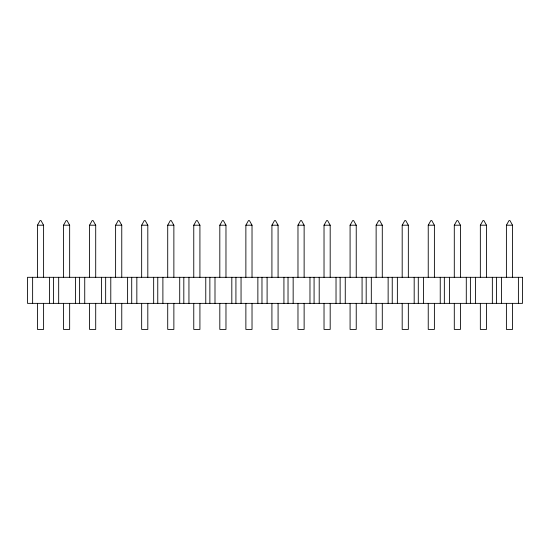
<?xml version="1.0" encoding="UTF-8"?>
<svg xmlns="http://www.w3.org/2000/svg" width="550" height="550" viewBox="0 0 550 550"><rect width="100%" height="100%" fill="white"/><g stroke="black" fill="none" stroke-linecap="round" stroke-linejoin="round"><path stroke-width="0.82" d="M37.448 277.31L37.448 225.204L40.054 220.584L40.996 220.584L43.601 225.204L43.601 277.31M63.504 277.31L63.504 225.204L66.11 220.584L67.052 220.584L69.657 225.204L69.657 277.31M89.554 277.31L89.554 225.204L92.159 220.584L93.101 220.584L95.707 225.204L95.707 277.31M115.61 277.31L115.61 225.204L118.216 220.584L119.157 220.584L121.763 225.204L121.763 277.31M141.659 277.31L141.659 225.204L144.265 220.584L145.207 220.584L147.812 225.204L147.812 277.31M167.716 277.31L167.716 225.204L170.314 220.584L171.263 220.584L173.869 225.204L173.869 277.31M193.765 277.31L193.765 225.204L196.371 220.584L197.312 220.584L199.918 225.204L199.918 277.31M219.814 277.31L219.814 225.204L222.42 220.584L223.369 220.584L225.974 225.204L225.974 277.31M245.871 277.31L245.871 225.204L248.476 220.584L249.418 220.584L252.024 225.204L252.024 277.31M271.92 277.31L271.92 225.204L274.526 220.584L275.474 220.584L278.08 225.204L278.08 277.31M297.976 277.31L297.976 225.204L300.582 220.584L301.524 220.584L304.129 225.204L304.129 277.31M324.026 277.31L324.026 225.204L326.631 220.584L327.58 220.584L330.186 225.204L330.186 277.31M350.082 277.31L350.082 225.204L352.688 220.584L353.629 220.584L356.235 225.204L356.235 277.31M376.131 277.31L376.131 225.204L378.737 220.584L379.686 220.584L382.284 225.204L382.284 277.31M402.188 277.31L402.188 225.204L404.793 220.584L405.735 220.584L408.341 225.204L408.341 277.31M428.237 277.31L428.237 225.204L430.842 220.584L431.784 220.584L434.39 225.204L434.39 277.31M454.293 277.31L454.293 225.204L456.899 220.584L457.841 220.584L460.446 225.204L460.446 277.31M480.342 277.31L480.342 225.204L482.948 220.584L483.89 220.584L486.496 225.204L486.496 277.31M506.399 277.31L506.399 225.204L509.004 220.584L509.946 220.584L512.552 225.204L512.552 277.31M37.448 225.204L43.601 225.204M63.504 225.204L69.657 225.204M89.554 225.204L95.707 225.204M115.61 225.204L121.763 225.204M141.659 225.204L147.812 225.204M167.716 225.204L173.869 225.204M193.765 225.204L199.918 225.204M219.814 225.204L225.974 225.204M245.871 225.204L252.024 225.204M271.92 225.204L278.08 225.204M297.976 225.204L304.129 225.204M324.026 225.204L330.186 225.204M350.082 225.204L356.235 225.204M376.131 225.204L382.284 225.204M402.188 225.204L408.341 225.204M428.237 225.204L434.39 225.204M454.293 225.204L460.446 225.204M480.342 225.204L486.496 225.204M506.399 225.204L512.552 225.204M518.396 277.31L518.396 303.359M512.552 303.359L512.552 329.416L506.399 329.416L506.399 303.359M501.572 277.31L501.572 303.359M496.451 277.31L496.451 303.359M492.346 277.31L492.346 303.359M486.496 303.359L486.496 329.416L480.342 329.416L480.342 303.359M475.523 277.31L475.523 303.359M470.394 277.31L470.394 303.359M466.29 277.31L466.29 303.359M460.446 303.359L460.446 329.416L454.293 329.416L454.293 303.359M449.474 277.31L449.474 303.359M444.345 277.31L444.345 303.359M440.241 277.31L440.241 303.359M434.39 303.359L434.39 329.416L428.237 329.416L428.237 303.359M423.418 277.31L423.418 303.359M418.289 277.31L418.289 303.359M414.184 277.31L414.184 303.359M408.341 303.359L408.341 329.416L402.188 329.416L402.188 303.359M397.368 277.31L397.368 303.359M392.239 277.31L392.239 303.359M388.135 277.31L388.135 303.359M382.284 303.359L382.284 329.416L376.131 329.416L376.131 303.359M371.312 277.31L371.312 303.359M366.183 277.31L366.183 303.359M362.079 277.31L362.079 303.359M356.235 303.359L356.235 329.416L350.082 329.416L350.082 303.359M345.262 277.31L345.262 303.359M340.134 277.31L340.134 303.359M336.029 277.31L336.029 303.359M330.186 303.359L330.186 329.416L324.026 329.416L324.026 303.359M319.206 277.31L319.206 303.359M314.077 277.31L314.077 303.359M309.973 277.31L309.973 303.359M304.129 303.359L304.129 329.416L297.976 329.416L297.976 303.359M293.157 277.31L293.157 303.359M288.028 277.31L288.028 303.359M283.924 277.31L283.924 303.359M278.08 303.359L278.08 329.416L271.92 329.416L271.92 303.359M267.101 277.31L267.101 303.359M261.972 277.31L261.972 303.359M257.868 277.31L257.868 303.359M252.024 303.359L252.024 329.416L245.871 329.416L245.871 303.359M241.051 277.31L241.051 303.359M235.923 277.31L235.923 303.359M231.818 277.31L231.818 303.359M225.974 303.359L225.974 329.416L219.814 329.416L219.814 303.359M214.995 277.31L214.995 303.359M209.866 277.31L209.866 303.359M205.769 277.31L205.769 303.359M199.918 303.359L199.918 329.416L193.765 329.416L193.765 303.359M188.946 277.31L188.946 303.359M183.817 277.31L183.817 303.359M179.712 277.31L179.712 303.359M173.869 303.359L173.869 329.416L167.716 329.416L167.716 303.359M162.889 277.31L162.889 303.359M157.761 277.31L157.761 303.359M153.663 277.31L153.663 303.359M147.812 303.359L147.812 329.416L141.659 329.416L141.659 303.359M136.84 277.31L136.84 303.359M131.711 277.31L131.711 303.359M127.607 277.31L127.607 303.359M121.763 303.359L121.763 329.416L115.61 329.416L115.61 303.359M110.784 277.31L110.784 303.359M105.655 277.31L105.655 303.359M101.558 277.31L101.558 303.359M95.707 303.359L95.707 329.416L89.554 329.416L89.554 303.359M84.734 277.31L84.734 303.359M79.606 277.31L79.606 303.359M75.501 277.31L75.501 303.359M69.657 303.359L69.657 329.416L63.504 329.416L63.504 303.359M58.678 277.31L58.678 303.359M53.549 277.31L53.549 303.359M49.452 277.31L49.452 303.359M43.601 303.359L43.601 329.416L37.448 329.416L37.448 303.359M32.629 277.31L32.629 303.359M522.5 277.31L27.5 277.31L27.5 303.359L522.5 303.359L522.5 277.31"/></g></svg>
